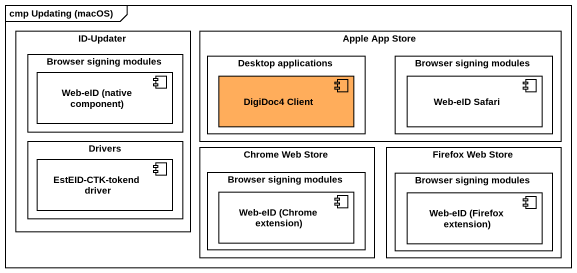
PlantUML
@startuml
mainframe cmp Updating (macOS)
rectangle "ID-Updater" as ID_Updater #FFFFFF {
  rectangle "Browser signing modules" as Browser_signing_modules {
    component "Web-eID (native component)" as Web_eID_native_component #FFFFFF
  }
  rectangle Drivers {
    component "EstEID-CTK-tokend driver" as EstEID_CTK_tokend_driver #FFFFFF
  }
}
rectangle "Apple App Store" as Apple_App_Store #FFFFFF {
  rectangle "Desktop applications" as Desktop_applications {
    component "DigiDoc4 Client" as DigiDoc4_Client #FFAD5B
  }
  rectangle "Browser signing modules" as Browser_signing_modules_2 {
    component "Web-eID Safari" as Web_eID_Safari #FFFFFF
  }
}
rectangle "Chrome Web Store" as Chrome_Web_Store #FFFFFF {
  rectangle "Browser signing modules" as Browser_signing_modules_3 {
    component "Web-eID (Chrome extension)" as Web_eID_Chrome_extension #FFFFFF
  }
}
rectangle "Firefox Web Store" as Firefox_Web_Store #FFFFFF {
  rectangle "Browser signing modules" as Browser_signing_modules_4 {
    component "Web-eID (Firefox extension)" as Web_eID_Firefox_extension #FFFFFF
  }
}
@enduml
